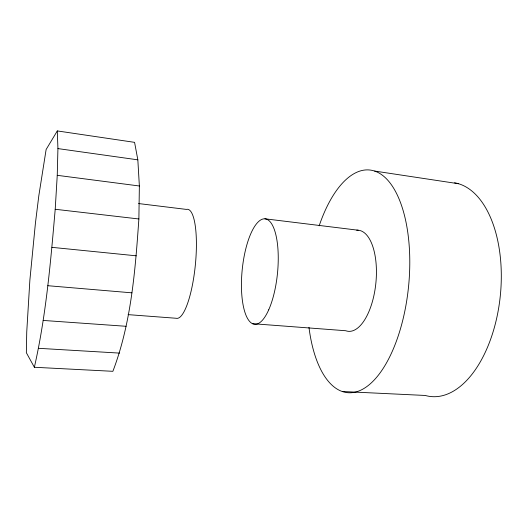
<?xml version="1.0" encoding="UTF-8"?>
<svg xmlns="http://www.w3.org/2000/svg" width="527" height="527" viewBox="0 0 527 527"><rect width="100%" height="100%" fill="white"/><g stroke="black" fill="none" stroke-linecap="round" stroke-linejoin="round"><path stroke-width="0.79" d="M138.878 218.975L139.365 185.991L137.837 159.839L134.576 142.349L57.305 130.927L46.126 149.51L38.82 195.748L35.428 223.138L29.874 280.147L26.739 331.997L26.35 352.721L34.367 367.266L112.877 371.311C131.348 322.84 135.255 270.285 138.878 218.975L55.21 209.272L57.245 175.326L57.93 148.594L57.305 130.927M34.367 367.266C46.119 315.377 50.618 262.169 55.21 209.272M342.359 391.502L425.269 395.461A107.574 58.965 -84.3 0 0 499.471 302.742A107.574 58.965 -84.3 0 0 454.531 182.783M38.557 348.307L119.543 353.103M43.181 320.436L126.098 326.292M252.591 323.683L345.778 330.739A50.79 22.661 -84.3 0 0 375.764 284.099A50.79 22.661 -84.3 0 0 356.7 230.207M128.094 314.632L176.209 318.268A54.801 13.254 -84.3 0 0 195.458 263.836A54.801 13.254 -84.3 0 0 186.347 209.403L138.594 203.56M47.805 285.706L131.902 292.834M51.962 247.347L136.315 255.819M264.897 218.791L358.182 230.22M57.245 175.326L139.365 185.991M57.93 148.594L137.837 159.839M374.697 171.071L458.562 183.739M319.158 225.839A111.882 50.269 -84.3 0 1 398.728 198.178A111.882 50.269 -84.3 0 1 381.364 371.107A111.882 50.269 -84.3 0 1 308.967 327.307M268.717 309.817A52.977 17.727 -84.3 0 0 269.343 220.958A52.977 17.727 -84.3 0 0 241.438 283.809A52.977 17.727 -84.3 0 0 268.717 309.817"/></g></svg>
